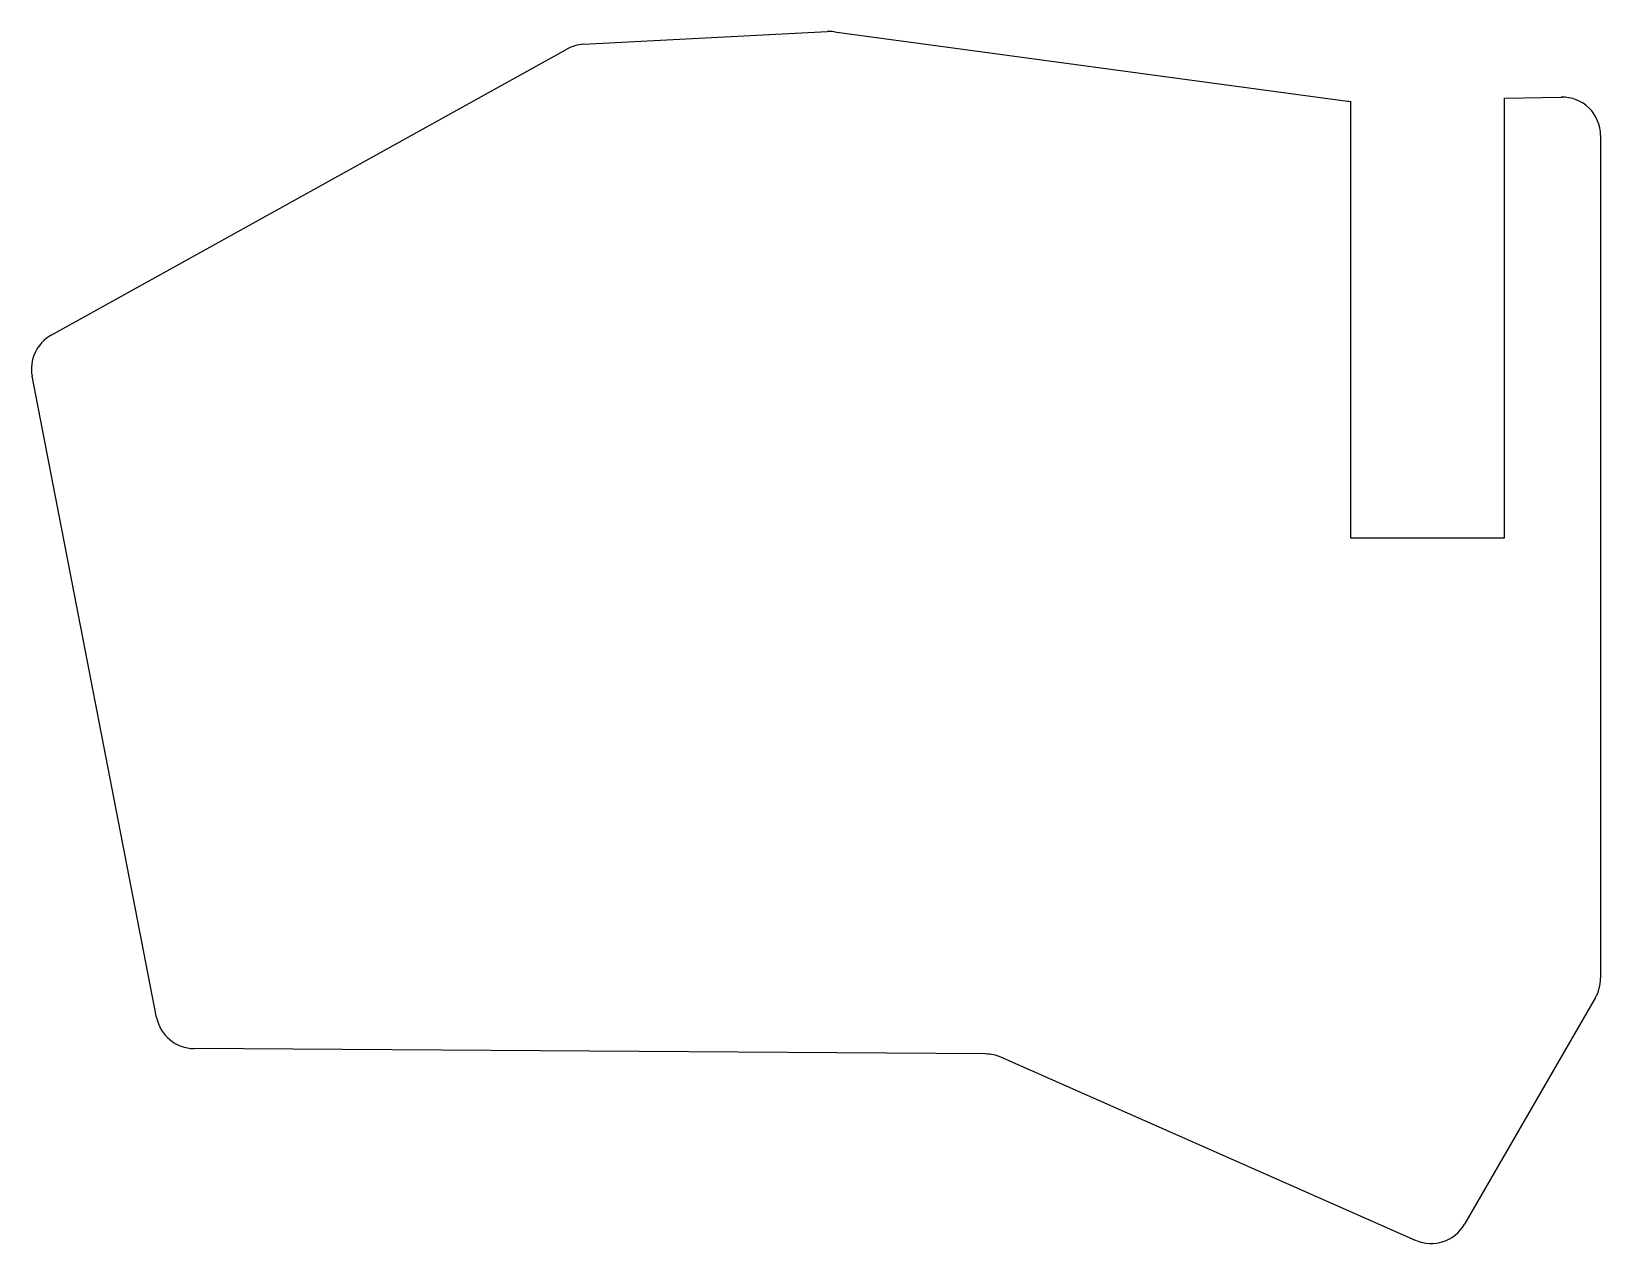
# Model space of a CAD drawing. Header units: millimetres. Extents: x 89 to 211, y -170 to -76.
import ezdxf

# ---------------------------------------------------------------- set-up
doc = ezdxf.new("R2010")
doc.units = ezdxf.units.MM

msp = doc.modelspace()

# ---------------------------------------------------------------- linework, layer by layer
for p, q in [((131.69, -76.77), (150.69, -75.78)), ((151.25, -75.8), (191.24, -81.2)), ((90.2, -99.44), (130.39, -77.15)), ((191.47, -81.22), (191.47, -115.23)), ((203.47, -80.98), (207.91, -80.89)), ((203.47, -115.23), (203.47, -80.98)), ((210.97, -83.89), (210.97, -149.53)), ((98.42, -152.57), (88.71, -102.64)), ((191.47, -115.23), (203.47, -115.23)), ((210.57, -151.03), (200.36, -168.69)), ((163.03, -155.42), (101.34, -155)), ((196.55, -169.94), (164.22, -155.68))]:
    msp.add_line(p, q)
for centre, start, end in [((150.85, -78.77), 82.3123, 93), ((131.85, -79.77), 93, 119.0198), ((191.64, -78.23), 262.3123, 266.734), ((207.97, -83.89), 0, 91.1751), ((91.66, -102.06), 119.0198, 191), ((207.97, -149.53), 329.9829, 0), ((101.36, -152), 191, 269.6046), ((163.01, -158.42), 66.1976, 89.6046), ((197.76, -167.19), 246.1976, 329.9829)]:
    msp.add_arc(centre, 3, start, end)

doc.saveas('drawing.dxf')
